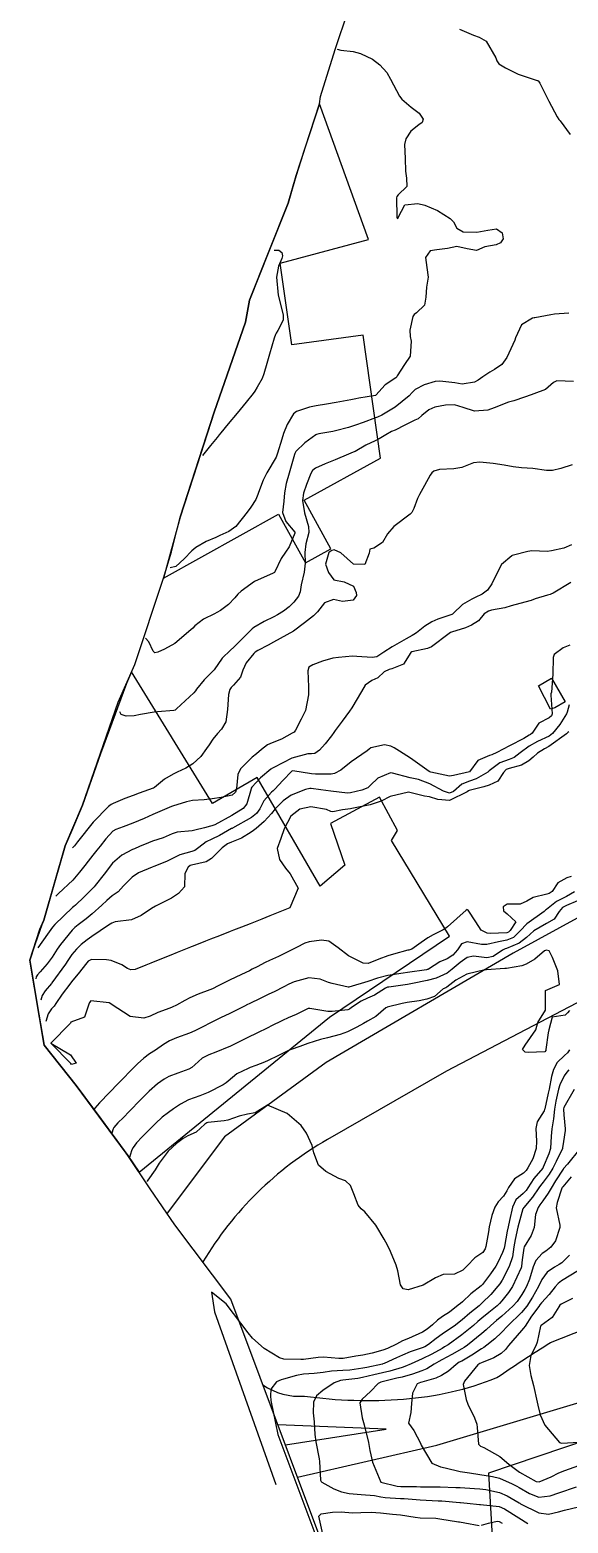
# Model space of a CAD drawing. Header units: metres. Extents: x 318500 to 325275, y 7408834 to 7428799.
# Drawn here: x 321263.7 to 321318.2, y 7423814.1 to 7423965.2 of the extents above; entities that cross this region are included whole.
import ezdxf

# ---------------------------------------------------------------- set-up
doc = ezdxf.new("R2010")
doc.units = ezdxf.units.M
doc.header["$MEASUREMENT"] = 0
for name, color, linetype in [('Area', 45, 'Continuous'), ('Curvas de Nivel 1m', 11, 'Continuous'), ('Curvas de Nivel 5m', 15, 'Continuous'), ('Edificações', 30, 'Continuous'), ('Vias Primárias', 230, 'Continuous')]:
    doc.layers.add(name, color=color, linetype=linetype)

msp = doc.modelspace()

# ---------------------------------------------------------------- linework, layer by layer
at = {"layer": 'Area'}
msp.add_lwpolyline([(321296.05, 7423804.77), (321284.09, 7423836.74), (321278.42, 7423844.28), (321275.92, 7423847.92), (321273.67, 7423851.29), (321273.48, 7423851.53), (321268.43, 7423858.38), (321265.17, 7423862.47), (321263.74, 7423871.06), (321264.73, 7423874.19), (321265.14, 7423875.11), (321267.3, 7423882.63), (321269.08, 7423886.75), (321272.68, 7423897.16), (321274.37, 7423901), (321277.25, 7423909.72), (321278.09, 7423912.39), (321278.96, 7423915.9), (321282.39, 7423926.52), (321285.56, 7423935.64), (321285.98, 7423937.86), (321289.88, 7423947.7), (321290.69, 7423950.48), (321293.05, 7423957.75), (321293.15, 7423958.47), (321294.63, 7423963.25), (321295.95, 7423967.16)], dxfattribs=at)
at = {"layer": 'Curvas de Nivel 1m', "flags": 128}
for points, elevation in [([(321307.24, 7423965.3), (321308.65, 7423964.7), (321309.23, 7423964.48), (321309.93, 7423964.1), (321310.9, 7423962.4), (321311.01, 7423962.09), (321311.2, 7423961.78), (321311.87, 7423961.4), (321313.18, 7423960.75), (321315.09, 7423960.12), (321315.17, 7423960.09), (321315.24, 7423960.03), (321315.37, 7423959.82), (321316.28, 7423958.02), (321317.12, 7423956.42), (321317.28, 7423956.17), (321317.41, 7423956.01), (321318.44, 7423954.65)], 798), ([(321294.86, 7423963.28), (321295.2, 7423963.19), (321296.45, 7423963.03), (321297.2, 7423962.85), (321298.43, 7423962.26), (321299.18, 7423961.7), (321299.86, 7423960.92), (321300.25, 7423960.23), (321301.14, 7423958.52), (321301.39, 7423958.22), (321302.35, 7423957.42), (321303.13, 7423956.79), (321303.56, 7423956.19), (321303.45, 7423955.85), (321303.11, 7423955.6), (321302.31, 7423954.99), (321301.78, 7423954.21), (321301.67, 7423953.62), (321301.72, 7423952.21), (321301.76, 7423950.92), (321301.85, 7423950.21), (321301.88, 7423949.36), (321301.01, 7423948.54), (321300.87, 7423948.36), (321300.84, 7423948.22), (321300.9, 7423946.3), (321300.9, 7423946.22), (321300.92, 7423946.16), (321300.98, 7423946.14), (321301.03, 7423946.22), (321301.69, 7423947.52), (321303, 7423947.67), (321303.71, 7423947.48), (321304.99, 7423946.94), (321306.29, 7423946.15), (321306.62, 7423945.79), (321306.97, 7423945.15), (321307.6, 7423944.77), (321308.97, 7423944.76), (321310.1, 7423944.97), (321310.97, 7423945.09), (321311.56, 7423944.67), (321311.66, 7423944.08), (321311.38, 7423943.66), (321310.95, 7423943.46), (321309.8, 7423943.25), (321308.94, 7423942.91), (321308.01, 7423943.06), (321306.95, 7423943.31), (321306.01, 7423943.09), (321304.94, 7423942.95), (321304.25, 7423942.86), (321303.78, 7423942.18), (321303.91, 7423941.18), (321304.06, 7423940.18), (321303.89, 7423939.18), (321303.81, 7423938.18), (321303.7, 7423937.35), (321302.86, 7423936.58), (321302.63, 7423936.42), (321302.5, 7423936.2), (321302.21, 7423934.82), (321302.23, 7423934.2), (321302.35, 7423933.73), (321302.24, 7423932.2), (321301.66, 7423931.34), (321300.93, 7423930.22), (321300.87, 7423930.12), (321300.77, 7423930.02), (321299.7, 7423929.29), (321298.77, 7423928.25), (321298.74, 7423928.23), (321297.05, 7423927.96), (321296.74, 7423927.89), (321296.24, 7423927.78), (321294.73, 7423927.52), (321293.76, 7423927.35), (321292.73, 7423927.16), (321292.04, 7423927.02), (321290.72, 7423926.59), (321290.43, 7423926.35), (321289.77, 7423925.29), (321289.42, 7423924.37), (321289.24, 7423923.81), (321288.8, 7423922.38), (321288.66, 7423921.99), (321287.74, 7423920.39), (321287.36, 7423919.66), (321286.88, 7423918.4), (321286.81, 7423918.19), (321286.6, 7423917.68), (321286.09, 7423916.9), (321285.72, 7423916.41), (321284.57, 7423914.97), (321283.88, 7423914.44), (321282.98, 7423914.03), (321282.55, 7423913.86), (321281.57, 7423913.44), (321280.54, 7423912.82), (321280.13, 7423912.49), (321279.34, 7423911.68), (321278.51, 7423910.9), (321277.93, 7423910.78)], 799), ([(321318.31, 7423936.54), (321316.86, 7423936.45), (321316.47, 7423936.4), (321314.85, 7423936.09), (321314.8, 7423936.08), (321314.62, 7423936.03), (321313.52, 7423935.37), (321312.91, 7423934.06), (321312.82, 7423933.81), (321312.01, 7423932.07), (321311.51, 7423931.36), (321310.78, 7423930.84), (321310.29, 7423930.58), (321309.6, 7423930.1), (321309.11, 7423929.76), (321308.76, 7423929.56), (321307.51, 7423929.37), (321306.76, 7423929.49), (321305.25, 7423929.68), (321304.76, 7423929.63), (321303.65, 7423929.29), (321302.75, 7423928.82), (321302.42, 7423928.52), (321302.12, 7423928.2), (321300.73, 7423927.04), (321299.36, 7423926.24), (321298.92, 7423926.04), (321298.72, 7423925.95), (321297.48, 7423925.49), (321296.7, 7423925.2), (321296, 7423924.98), (321294.69, 7423924.63), (321294.42, 7423924.57), (321293, 7423924.33), (321292.74, 7423924.28), (321292.69, 7423924.25), (321291.58, 7423923.44), (321290.66, 7423922.54), (321290.59, 7423922.42), (321290.57, 7423922.35), (321290.54, 7423922.23), (321289.99, 7423920.36), (321289.69, 7423919.3), (321289.52, 7423918.37), (321289.43, 7423917.53), (321289.31, 7423916.37), (321289.65, 7423915.45), (321290.56, 7423914.38), (321290.57, 7423914.35), (321290.56, 7423914.27), (321289.99, 7423912.9), (321289.61, 7423912.36), (321289.16, 7423911.73), (321288.54, 7423910.38), (321288.5, 7423910.31), (321288.35, 7423910.23), (321286.49, 7423909.38), (321285.12, 7423908.42), (321284.78, 7423908.12), (321284.47, 7423907.75), (321283.85, 7423907.05), (321283.03, 7423906.45), (321282.67, 7423906.24), (321282.44, 7423906.12), (321281.32, 7423905.59), (321280.43, 7423904.89), (321280.22, 7423904.68), (321280.02, 7423904.49), (321278.41, 7423903.12), (321277.38, 7423902.53), (321276.7, 7423902.23), (321276.39, 7423902.17), (321276.21, 7423902.35), (321275.77, 7423903.27), (321275.44, 7423903.64)], 798), ([(321318.76, 7423929.64), (321317.08, 7423929.69), (321316.76, 7423929.53), (321315.95, 7423928.82), (321314.75, 7423928.39), (321314.48, 7423928.3), (321313.81, 7423928.04), (321312.74, 7423927.69), (321312.2, 7423927.53), (321310.73, 7423926.98), (321310.08, 7423926.74), (321308.73, 7423926.62), (321307.6, 7423926.99), (321306.73, 7423927.26), (321305.82, 7423927.24), (321304.73, 7423927.03), (321304.14, 7423926.76), (321303.43, 7423926.18), (321303.03, 7423925.87), (321302.71, 7423925.72), (321301.68, 7423925.23), (321300.7, 7423924.72), (321300.36, 7423924.56), (321299.77, 7423924.23), (321299.09, 7423923.84), (321298.68, 7423923.64), (321297.76, 7423923.18), (321296.66, 7423922.56), (321296.47, 7423922.47), (321295.99, 7423922.28), (321294.65, 7423921.7), (321293.63, 7423921.29), (321292.65, 7423920.87), (321292.35, 7423920.63), (321292.18, 7423920.33), (321291.75, 7423919.22), (321291.44, 7423918.34), (321291.34, 7423917.6), (321291.53, 7423916.34), (321291.95, 7423914.95), (321291.99, 7423914.34), (321291.68, 7423913.19), (321291.57, 7423912.33), (321291.6, 7423911.25), (321291.49, 7423910.34), (321291.21, 7423909.06), (321291.09, 7423908.34), (321290.92, 7423907.9), (321290.46, 7423907.29), (321289.99, 7423906.82), (321289.4, 7423906.37), (321288.82, 7423906), (321288.44, 7423905.81), (321287.47, 7423905.35), (321286.42, 7423904.72), (321286.24, 7423904.59), (321286.04, 7423904.41), (321284.4, 7423902.73), (321284.05, 7423902.44), (321283.21, 7423901.63), (321282.4, 7423900.46), (321282.39, 7423900.44), (321282.37, 7423900.42), (321281.38, 7423899.44), (321280.61, 7423898.48), (321280.5, 7423898.32), (321280.34, 7423898.13), (321278.58, 7423896.51), (321278.44, 7423896.38), (321278.32, 7423896.32), (321276.64, 7423896.21), (321276.31, 7423896.17), (321274.95, 7423895.91), (321274.31, 7423895.8), (321273.49, 7423895.75), (321272.98, 7423895.93), (321272.85, 7423896.2)], 797), ([(321318.65, 7423921.19), (321317.48, 7423920.83), (321316.65, 7423920.62), (321316.03, 7423920.63), (321314.65, 7423920.82), (321313.51, 7423920.91), (321312.65, 7423921.01), (321311.75, 7423921.18), (321310.65, 7423921.34), (321309.28, 7423921.48), (321308.65, 7423921.39), (321307.46, 7423920.94), (321306.65, 7423920.81), (321305.21, 7423920.73), (321304.64, 7423920.55), (321304.42, 7423920.4), (321304.25, 7423920.17), (321303.69, 7423919.11), (321303.17, 7423918.18), (321302.99, 7423917.8), (321302.59, 7423916.79), (321302.41, 7423916.37), (321302.24, 7423916.2), (321300.57, 7423914.96), (321299.94, 7423914.23), (321299.44, 7423913.35), (321298.54, 7423912.76), (321298.14, 7423912.65), (321298.1, 7423912.25), (321297.66, 7423911.11), (321296.51, 7423911.15), (321295.2, 7423912.29), (321294.53, 7423912.61), (321294.31, 7423912.53), (321294.01, 7423912.31), (321293.68, 7423911.14), (321293.97, 7423910.31), (321294.49, 7423909.56), (321295.56, 7423909.36), (321296.49, 7423908.91), (321296.77, 7423908.27), (321296.79, 7423907.96), (321296.47, 7423907.5), (321295.37, 7423907.38), (321294.47, 7423907.57), (321293.55, 7423907.22), (321292.86, 7423906.32), (321292.66, 7423906.1), (321292.44, 7423905.93), (321291.55, 7423905.21), (321290.42, 7423904.35), (321288.41, 7423903.24), (321287.85, 7423902.94), (321286.83, 7423902.4), (321286.56, 7423902.24), (321286.4, 7423902.1), (321285.64, 7423901.15), (321285.31, 7423900.42), (321285.06, 7423899.72), (321284.35, 7423898.89), (321284.11, 7423898.66), (321283.98, 7423898.44), (321283.84, 7423897.94), (321283.74, 7423896.44), (321283.57, 7423895.17), (321283.14, 7423894.45), (321282.72, 7423894.01), (321282.27, 7423893.44), (321281.88, 7423892.85), (321281.63, 7423892.47), (321281.05, 7423891.67), (321280.24, 7423890.92), (321279.52, 7423890.49), (321278.64, 7423890.09), (321278.23, 7423889.9), (321277.37, 7423889.37), (321276.35, 7423888.54), (321276.26, 7423888.48), (321276.21, 7423888.46), (321274.8, 7423887.95), (321274.2, 7423887.73), (321273.36, 7423887.41), (321272.18, 7423886.92), (321271.97, 7423886.81), (321271.7, 7423886.6), (321270.16, 7423885.04), (321268.55, 7423883.05), (321268.24, 7423882.64), (321268.19, 7423882.58), (321268.13, 7423882.51), (321268.06, 7423882.44)], 796), ([(321318.49, 7423909.3), (321316.7, 7423908.22), (321316.48, 7423908.12), (321316.4, 7423908.09), (321316.13, 7423908.01), (321314.88, 7423907.62), (321314.47, 7423907.48), (321313.35, 7423907.16), (321312.46, 7423906.92), (321311.82, 7423906.71), (321310.46, 7423906.49), (321310.15, 7423906.4), (321309.74, 7423906.1), (321309.15, 7423905.4), (321308.43, 7423904.96), (321307.84, 7423904.7), (321306.42, 7423904.26), (321306.33, 7423904.23), (321306.19, 7423904.14), (321304.41, 7423902.79), (321303.98, 7423902.6), (321302.4, 7423902.26), (321302.29, 7423902.19), (321301.57, 7423901.01), (321300.37, 7423900.54), (321300.12, 7423900.48), (321299.59, 7423900.23), (321298.97, 7423899.63), (321298.36, 7423899.37), (321297.69, 7423898.91), (321297.31, 7423898.26), (321296.32, 7423896.61), (321296.08, 7423896.27), (321295.34, 7423895.25), (321294.65, 7423894.29), (321294.5, 7423894.09), (321294.28, 7423893.78), (321293.64, 7423892.94), (321293.05, 7423892.31), (321292.58, 7423891.99), (321292.26, 7423891.95), (321291.87, 7423891.94), (321290.25, 7423891.52), (321288.43, 7423890.56), (321288.24, 7423890.45), (321288.19, 7423890.43), (321288.13, 7423890.38), (321287.09, 7423889.53), (321286.21, 7423888.57), (321286.15, 7423888.46), (321286.13, 7423888.4), (321285.71, 7423886.89), (321285.32, 7423886.41), (321284.17, 7423885.7), (321282.47, 7423884.76), (321282.16, 7423884.64), (321282.01, 7423884.61), (321281.42, 7423884.47), (321280.42, 7423884.22), (321280.16, 7423884.16), (321278.65, 7423884), (321278.15, 7423883.86), (321277.22, 7423883.44), (321276.14, 7423883.09), (321275.73, 7423882.95), (321274.83, 7423882.55), (321274.34, 7423882.34), (321274.13, 7423882.26), (321273.03, 7423881.67), (321272.1, 7423880.86), (321271.98, 7423880.71), (321271.89, 7423880.59), (321271.25, 7423879.76), (321270.35, 7423878.62), (321270.23, 7423878.47), (321270.08, 7423878.31), (321269.23, 7423877.46), (321268.35, 7423876.64), (321268.18, 7423876.5), (321268.05, 7423876.38), (321266.26, 7423874.67), (321266.02, 7423874.39), (321265.52, 7423873.7), (321264.53, 7423872.3)], 794), ([(321318.41, 7423902.96), (321317.72, 7423902.68), (321316.81, 7423902), (321316.71, 7423901.69), (321316.68, 7423900.01), (321316.53, 7423898.18), (321316.48, 7423898.01), (321316.47, 7423897.88), (321316.61, 7423896.01), (321316.54, 7423895.79), (321316.31, 7423895.59), (321315.27, 7423895.05), (321314.57, 7423894.03), (321314.41, 7423893.91), (321314.29, 7423893.84), (321313.74, 7423893.49), (321312.28, 7423892.77), (321311, 7423892.08), (321310.5, 7423891.85), (321310.27, 7423891.78), (321309.08, 7423891.28), (321308.24, 7423890.11), (321306.62, 7423889.75), (321306.23, 7423889.68), (321304.31, 7423890.09), (321304.24, 7423890.12), (321304.16, 7423890.16), (321302.26, 7423891.51), (321301.17, 7423892.21), (321300.62, 7423892.56), (321300.28, 7423892.73), (321299.63, 7423892.87), (321298.26, 7423892.55), (321298.09, 7423892.41), (321297.89, 7423892.25), (321296.25, 7423891.13), (321295.2, 7423890.29), (321294.59, 7423889.94), (321294.23, 7423889.89), (321292.66, 7423889.89), (321292.23, 7423889.93), (321290.35, 7423890.23), (321290.24, 7423890.2), (321289.34, 7423889.25), (321288.55, 7423888.37), (321288.38, 7423888.2), (321288.21, 7423888.05), (321287.41, 7423887.17), (321287.02, 7423886.39), (321286.68, 7423885.89), (321286.17, 7423885.51), (321284.26, 7423884.43), (321284.2, 7423884.39), (321284.16, 7423884.37), (321282.92, 7423883.67), (321282.14, 7423883.3), (321281.57, 7423883.04), (321280.83, 7423882.47), (321280.44, 7423882.17), (321280.12, 7423882.06), (321278.91, 7423881.71), (321278.11, 7423881.31), (321277.56, 7423881.06), (321276.27, 7423880.54), (321276.1, 7423880.47), (321274.74, 7423879.91), (321274.09, 7423879.47), (321273.23, 7423878.57), (321272.66, 7423877.99), (321272.06, 7423877.56), (321271.54, 7423877.11), (321271.03, 7423876.61), (321270.04, 7423875.74), (321269.42, 7423875.24), (321268.62, 7423874.63), (321268.28, 7423874.37), (321268.01, 7423874.11), (321266.84, 7423872.66), (321266.5, 7423872.16), (321265.98, 7423871.35), (321265.48, 7423870.68), (321264.77, 7423869.88), (321264.51, 7423869.58), (321264.39, 7423869.38), (321264.33, 7423869.18)], 793), ([(321318.33, 7423896.9), (321318.13, 7423896.17), (321318.05, 7423895.98), (321317.37, 7423894.93), (321316.64, 7423894), (321316.29, 7423893.73), (321315.13, 7423893.18), (321314.28, 7423892.73), (321313.37, 7423892.04), (321312.76, 7423891.56), (321312.26, 7423891.38), (321311.3, 7423891.03), (321310.24, 7423890.22), (321310.17, 7423890.16), (321310.09, 7423890.09), (321308.93, 7423889.4), (321308.23, 7423889.18), (321307.45, 7423888.89), (321306.61, 7423888.13), (321306.21, 7423887.95), (321305.6, 7423888.15), (321304.22, 7423888.92), (321303.08, 7423889.33), (321302.23, 7423889.53), (321300.46, 7423889.99), (321300.24, 7423890.01), (321298.97, 7423889.49), (321298.22, 7423888.77), (321297.95, 7423888.5), (321297.35, 7423888.25), (321296.21, 7423887.98), (321295.89, 7423887.95), (321294.21, 7423888.17), (321293.2, 7423888.31), (321292.21, 7423888.44), (321292.09, 7423888.44), (321291.64, 7423888.33), (321290.2, 7423887.77), (321289.37, 7423887.18), (321288.57, 7423886.37), (321288.18, 7423885.89), (321287.46, 7423885.09), (321286.65, 7423884.4), (321286.38, 7423884.17), (321286.15, 7423884), (321285.15, 7423883.41), (321284.14, 7423882.99), (321283.75, 7423882.82), (321283.21, 7423882.44), (321282.12, 7423881.36), (321281.58, 7423881.01), (321280.1, 7423880.68), (321279.95, 7423880.64), (321279.77, 7423880.48), (321279.42, 7423879.82), (321279.38, 7423878.49), (321278.78, 7423877.79), (321278.06, 7423877.35), (321277.52, 7423877.06), (321276.45, 7423876.53), (321276.05, 7423876.3), (321275.01, 7423875.58), (321274.04, 7423875.15), (321272.38, 7423874.94), (321272.02, 7423874.8), (321271.68, 7423874.6), (321270.01, 7423873.45), (321269.53, 7423873.1), (321268.94, 7423872.63), (321268.44, 7423872.18), (321267.98, 7423871.63), (321267.59, 7423871.03), (321267.34, 7423870.65), (321265.95, 7423868.75), (321265.92, 7423868.7), (321265.29, 7423867.97), (321264.99, 7423867.49), (321264.84, 7423867.01)], 792), ([(321318.29, 7423894.18), (321318.18, 7423894.1), (321318.06, 7423893.98), (321316.28, 7423892.69), (321315.84, 7423892.45), (321315.13, 7423892.02), (321314.69, 7423891.6), (321314.26, 7423891.24), (321313.5, 7423890.79), (321312.25, 7423890.47), (321311.94, 7423890.37), (321311.68, 7423890.07), (321311.12, 7423889.18), (321310.22, 7423888.76), (321309.7, 7423888.61), (321308.21, 7423888.23), (321308.13, 7423888.19), (321308.02, 7423888.11), (321306.2, 7423887.22), (321305.02, 7423887.33), (321304.2, 7423887.59), (321303.7, 7423887.67), (321302.21, 7423888.02), (321302.06, 7423888.05), (321300.2, 7423887.64), (321299.29, 7423887.14), (321298.2, 7423886.77), (321296.32, 7423886.4), (321296.19, 7423886.37), (321295.37, 7423886.28), (321294.39, 7423886.09), (321294.19, 7423886.12), (321293.76, 7423886.3), (321292.19, 7423886.59), (321291.07, 7423886.34), (321290.17, 7423885.62), (321289.47, 7423884.36), (321289.15, 7423883.36), (321288.78, 7423882.37), (321289.01, 7423881.26), (321289.61, 7423880.36), (321290.1, 7423879.81), (321290.89, 7423878.34), (321290.05, 7423876.35), (321288.04, 7423875.55), (321287.21, 7423875.21), (321286.03, 7423874.74), (321285.17, 7423874.41), (321284.35, 7423874.1), (321284.02, 7423873.97), (321282.93, 7423873.53), (321282.01, 7423873.18), (321281.5, 7423872.97), (321280.27, 7423872.48), (321280.08, 7423872.4), (321280, 7423872.37), (321278.66, 7423871.83), (321277.99, 7423871.56), (321277.24, 7423871.27), (321275.97, 7423870.75), (321275.82, 7423870.69), (321275.49, 7423870.54), (321274.41, 7423870.11), (321273.97, 7423870.07), (321273.61, 7423870.21), (321273.05, 7423870.57), (321271.98, 7423871.04), (321271.48, 7423871.09), (321269.98, 7423871.11), (321269.65, 7423870.95), (321269.37, 7423870.63), (321268.76, 7423869.83), (321267.95, 7423868.86), (321267.78, 7423868.64), (321266.99, 7423867.6), (321266.35, 7423866.66), (321266.18, 7423866.41), (321265.91, 7423866.13), (321265.59, 7423865.62), (321265.36, 7423864.84)], 791), ([(321318.88, 7423877.97), (321318.07, 7423877.51), (321317.06, 7423877), (321316.05, 7423876.2), (321315.94, 7423876.11), (321315.79, 7423876), (321314.04, 7423874.75), (321313.37, 7423874.04), (321312.71, 7423873.36), (321312.02, 7423873.08), (321311.16, 7423872.92), (321310.01, 7423872.64), (321309.44, 7423872.65), (321308.01, 7423872.92), (321307.42, 7423872.71), (321307.03, 7423872.12), (321306.57, 7423871.56), (321305.99, 7423871.19), (321305.24, 7423870.89), (321304.09, 7423870.16), (321304.01, 7423870.12), (321303.97, 7423870.1), (321303.9, 7423870.09), (321301.97, 7423869.81), (321301.51, 7423869.74), (321299.96, 7423869.51), (321298.94, 7423869.25), (321297.96, 7423868.91), (321296.01, 7423868.33), (321295.95, 7423868.32), (321294.35, 7423868.69), (321293.96, 7423868.81), (321293.14, 7423869.12), (321291.96, 7423869.28), (321290.49, 7423868.88), (321289.95, 7423868.62), (321289.43, 7423868.36), (321288.45, 7423867.86), (321287.94, 7423867.61), (321287.11, 7423867.21), (321285.92, 7423866.63), (321285.77, 7423866.56), (321285.47, 7423866.41), (321284.44, 7423865.89), (321283.91, 7423865.63), (321283.1, 7423865.24), (321281.89, 7423864.66), (321281.76, 7423864.59), (321281.51, 7423864.46), (321280.44, 7423863.92), (321279.88, 7423863.68), (321278.57, 7423863.19), (321277.87, 7423862.89), (321277.25, 7423862.52), (321276.44, 7423861.95), (321275.86, 7423861.56), (321275.27, 7423861.13), (321274.64, 7423860.55), (321274.23, 7423860.16), (321273.83, 7423859.75), (321273.24, 7423859.15), (321272.68, 7423858.58), (321271.8, 7423857.67), (321270.77, 7423856.61), (321270.31, 7423856.09), (321270.25, 7423855.98)], 789), ([(321319.17, 7423877.07), (321318.06, 7423876.59), (321317.67, 7423876.38), (321317.33, 7423875.99), (321316.81, 7423875.22), (321316.04, 7423874.78), (321314.75, 7423874.02), (321314.37, 7423873.68), (321314.02, 7423873.36), (321313.27, 7423872.79), (321312, 7423872.25), (321311.86, 7423872.21), (321311.59, 7423872.06), (321310.65, 7423871.42), (321309.99, 7423871.31), (321308.64, 7423871.45), (321307.99, 7423871.33), (321307.28, 7423870.82), (321306.49, 7423870.13), (321305.97, 7423869.75), (321304.88, 7423869.23), (321303.96, 7423868.99), (321302.47, 7423868.7), (321301.95, 7423868.61), (321300.07, 7423868.34), (321299.95, 7423868.31), (321299.88, 7423868.3), (321299.74, 7423868.22), (321298.64, 7423867.53), (321297.93, 7423867.21), (321297.26, 7423866.92), (321296.29, 7423866.26), (321296.08, 7423866.1), (321295.92, 7423866.04), (321294.34, 7423865.86), (321293.91, 7423865.86), (321292.08, 7423866.16), (321291.92, 7423866.15), (321290.68, 7423865.56), (321289.9, 7423865.23), (321289.3, 7423864.96), (321288.14, 7423864.38), (321287.89, 7423864.25), (321286.64, 7423863.64), (321285.88, 7423863.27), (321284.19, 7423862.43), (321283.97, 7423862.33), (321283.87, 7423862.28), (321282.55, 7423861.76), (321281.86, 7423861.48), (321281.19, 7423861.13), (321280.42, 7423860.47), (321280.12, 7423860.2), (321279.83, 7423860.03), (321278.72, 7423859.61), (321277.82, 7423859.27), (321277.32, 7423859.01), (321276.66, 7423858.53), (321275.8, 7423857.79), (321275.17, 7423857.17), (321274.56, 7423856.55), (321274.18, 7423856.16), (321273.78, 7423855.74), (321273.2, 7423855.14), (321272.64, 7423854.58), (321272.23, 7423854.11), (321272.16, 7423853.98), (321272.04, 7423853.53)], 788), ([(321318.35, 7423865.97), (321318.17, 7423865.72), (321317.91, 7423865.48), (321316.61, 7423865.29), (321316.26, 7423864), (321316.2, 7423863.69), (321315.98, 7423862), (321315.96, 7423861.91), (321315.87, 7423861.78), (321314.17, 7423861.72), (321313.87, 7423861.74), (321313.6, 7423862.03), (321313.87, 7423862.46), (321314.95, 7423864.01), (321315.15, 7423864.76), (321315.92, 7423866), (321315.95, 7423868), (321317.34, 7423868.6), (321317.17, 7423869.99), (321316.64, 7423871.34), (321316.3, 7423872), (321316, 7423872.07), (321315.95, 7423872.05), (321315.84, 7423872), (321314.85, 7423871.16), (321313.98, 7423870.64), (321313.55, 7423870.47), (321311.97, 7423870.23), (321311.82, 7423870.22), (321309.97, 7423870.09), (321309.8, 7423870.08), (321307.97, 7423869.64), (321306.86, 7423869.03), (321305.95, 7423868.31), (321305.84, 7423868.25), (321305.56, 7423868.14), (321304.7, 7423867.39), (321303.93, 7423867.11), (321303.16, 7423866.94), (321301.93, 7423866.76), (321301.44, 7423866.68), (321299.92, 7423866.31), (321299.86, 7423866.28), (321299.76, 7423866.22), (321298.77, 7423865.37), (321297.9, 7423864.87), (321297.5, 7423864.64), (321296.83, 7423864.26), (321295.89, 7423863.81), (321295.14, 7423863.53), (321293.88, 7423863.21), (321293.15, 7423863.04), (321291.87, 7423862.62), (321291.08, 7423862.33), (321290.2, 7423862.01), (321289.86, 7423861.87), (321288.83, 7423861.39), (321287.85, 7423860.91), (321287.49, 7423860.74), (321286.62, 7423860.39), (321286.05, 7423860.18), (321285.84, 7423860.1), (321284.68, 7423859.56), (321283.82, 7423858.82), (321283.62, 7423858.63), (321283.32, 7423858.44), (321281.8, 7423857.66), (321280.94, 7423857.32), (321279.79, 7423856.92), (321278.98, 7423856.49), (321278.28, 7423856), (321277.78, 7423855.65), (321277.13, 7423855.16), (321276.45, 7423854.53), (321276.11, 7423854.18), (321275.75, 7423853.82), (321275.12, 7423853.17), (321274.54, 7423852.55), (321274.18, 7423852.1), (321274.07, 7423851.87), (321273.89, 7423851.31), (321273.82, 7423851.09)], 787), ([(321318.35, 7423861.97), (321318.15, 7423861.69), (321317.86, 7423861.41), (321317.13, 7423860.7), (321316.76, 7423859.99), (321316.54, 7423859.28), (321316.29, 7423858), (321316.21, 7423857.59), (321315.85, 7423856), (321315.84, 7423855.94), (321315.79, 7423855.8), (321315.1, 7423854.68), (321314.96, 7423854.01), (321315.02, 7423852.73), (321314.98, 7423852.01), (321314.64, 7423850.94), (321314.14, 7423850.02), (321313.97, 7423849.76), (321313.7, 7423849.49), (321312.81, 7423848.93), (321312.2, 7423848.05), (321312.01, 7423847.72), (321311.67, 7423847.18), (321311.14, 7423846.58), (321310.82, 7423846.07), (321310.51, 7423845.2), (321310.24, 7423844.07), (321310.15, 7423843.55), (321309.9, 7423842.08), (321309.83, 7423841.84), (321309.59, 7423841.46), (321308.77, 7423840.91), (321308.02, 7423840.1), (321307.57, 7423839.68), (321306.72, 7423839.28), (321305.56, 7423839.24), (321304.81, 7423838.89), (321303.55, 7423838.16), (321302.04, 7423837.69), (321301.54, 7423837.79), (321301.25, 7423838.19), (321300.99, 7423839.62), (321300.82, 7423840.2), (321300.23, 7423841.57), (321299.94, 7423842.21), (321299.61, 7423842.82), (321298.75, 7423844.23), (321297.64, 7423845.57), (321297.29, 7423845.89), (321296.98, 7423846.25), (321296.54, 7423847.39), (321296.2, 7423848.26), (321295.69, 7423848.71), (321295.02, 7423848.95), (321293.7, 7423849.65), (321292.97, 7423850.31), (321292.47, 7423851.56), (321292.3, 7423852.31), (321291.75, 7423853.55), (321291.19, 7423854.33), (321289.78, 7423855.55), (321287.79, 7423856.38), (321286.56, 7423855.61), (321285.78, 7423855.47), (321284.93, 7423855.25), (321283.77, 7423854.86), (321283.41, 7423854.79), (321281.76, 7423854.62), (321281.64, 7423854.59), (321281.46, 7423854.46), (321280.57, 7423853.65), (321279.74, 7423853.26), (321279.24, 7423852.99), (321278.59, 7423852.5), (321277.72, 7423851.71), (321276.81, 7423850.52), (321276.41, 7423849.82), (321275.68, 7423848.78), (321275.62, 7423848.67), (321275.61, 7423848.65), (321275.61, 7423848.64)], 786), ([(321318.84, 7423857.96), (321317.79, 7423856.14), (321317.75, 7423856.02), (321317.75, 7423855.98), (321317.78, 7423855.41), (321317.92, 7423853.98), (321317.91, 7423853.83), (321317.74, 7423852.7), (321317.66, 7423852.05), (321317.64, 7423851.98), (321317.02, 7423850.68), (321316.68, 7423849.99), (321316.32, 7423849.38), (321315.69, 7423848.59), (321315.42, 7423848.26), (321315.25, 7423848.01), (321314.62, 7423847.06), (321313.73, 7423846.03), (321313.65, 7423845.9), (321313.15, 7423844.04), (321312.86, 7423842.79), (321312.74, 7423842.04), (321312.59, 7423841.04), (321312.27, 7423840.05), (321311.56, 7423838.67), (321311.31, 7423838.3), (321311.12, 7423838.06), (321310.39, 7423837.22), (321309.52, 7423836.36), (321309.38, 7423836.22), (321309.21, 7423836.08), (321308.28, 7423835.33), (321307.5, 7423834.66), (321307.2, 7423834.41), (321306.81, 7423834.12), (321305.48, 7423833.19), (321304.87, 7423832.75), (321304.08, 7423832.15), (321303.71, 7423831.92), (321303.46, 7423831.81), (321302.23, 7423831.41), (321301.45, 7423831.08), (321300.86, 7423830.79), (321299.59, 7423830.22), (321299.48, 7423830.18), (321299.44, 7423830.17), (321297.84, 7423829.83), (321297.43, 7423829.75), (321296.13, 7423829.56), (321295.43, 7423829.51), (321294.27, 7423829.44), (321293.43, 7423829.33), (321292.52, 7423829.21), (321291.42, 7423829.14), (321290.72, 7423829.03), (321289.41, 7423828.65), (321289.19, 7423828.58), (321288.69, 7423828.36), (321288.13, 7423827.64), (321288.11, 7423826.94), (321288.13, 7423826.5), (321288.85, 7423823.04), (321293.4, 7423810.89)], 784), ([(321319.42, 7423851.95), (321318.15, 7423850.41), (321317.77, 7423849.98), (321317.74, 7423849.95), (321317.71, 7423849.9), (321316.95, 7423848.72), (321316.5, 7423847.99), (321316.2, 7423847.47), (321315.66, 7423846.69), (321315.36, 7423846.3), (321315.18, 7423846.01), (321314.93, 7423845.3), (321314.79, 7423844.01), (321314.47, 7423843.17), (321313.77, 7423842.03), (321313.73, 7423841.9), (321313.58, 7423840.73), (321313.52, 7423840.08), (321313.51, 7423840.03), (321313.46, 7423839.92), (321312.59, 7423838.04), (321312.19, 7423837.4), (321311.53, 7423836.58), (321311.29, 7423836.3), (321311.03, 7423836.06), (321310.2, 7423835.38), (321309.5, 7423834.83), (321309.09, 7423834.49), (321308.63, 7423834.09), (321307.48, 7423833.14), (321306.09, 7423832.13), (321305.71, 7423831.9), (321305.46, 7423831.76), (321304.42, 7423831.18), (321303.45, 7423830.7), (321303.08, 7423830.53), (321302.32, 7423830.18), (321301.71, 7423829.91), (321301.43, 7423829.82), (321300.17, 7423829.46), (321299.43, 7423829.28), (321298.57, 7423829.08), (321297.42, 7423828.81), (321296.94, 7423828.72), (321295.41, 7423828.55), (321295.17, 7423828.51), (321294.54, 7423828.28), (321293.4, 7423827.49), (321292.74, 7423826.96), (321292.44, 7423826.31), (321292.43, 7423825.25), (321292.51, 7423824.31), (321292.6, 7423823.05), (321292.68, 7423822.31), (321293.03, 7423820.59), (321293.07, 7423820.3), (321293.17, 7423818.41), (321293.21, 7423818.3), (321293.28, 7423818.22), (321294.52, 7423817.53), (321295.27, 7423817.25), (321296.07, 7423817.06), (321297.27, 7423816.96), (321298.64, 7423816.86), (321299.27, 7423816.73), (321299.72, 7423816.66), (321301.26, 7423816.58), (321301.64, 7423816.56), (321303.26, 7423816.44), (321305.07, 7423816.33), (321305.26, 7423816.32), (321305.44, 7423816.32), (321307.26, 7423816.17), (321307.32, 7423816.17), (321308.02, 7423816.1), (321309.26, 7423815.97), (321309.37, 7423815.97), (321311.26, 7423815.74), (321311.79, 7423815.51), (321313.24, 7423814.59), (321314.13, 7423814.02)], 783), ([(321318.52, 7423849.14), (321317.68, 7423848.11), (321317.63, 7423848.03), (321317.6, 7423847.98), (321317.11, 7423846.53), (321317, 7423845.99), (321317.37, 7423844.24), (321317.39, 7423843.98), (321316.95, 7423842.65), (321316.48, 7423841.99), (321315.98, 7423841.61), (321315.59, 7423841.35), (321314.95, 7423840.64), (321314.7, 7423840.01), (321314.32, 7423838.78), (321314.01, 7423838.02), (321313.85, 7423837.72), (321313.54, 7423837.21), (321313.05, 7423836.52), (321312.63, 7423836.04), (321311.5, 7423835.02), (321310.98, 7423834.59), (321310.39, 7423834.07), (321309.92, 7423833.64), (321309.48, 7423833.27), (321308.04, 7423832.1), (321307.71, 7423831.86), (321307.46, 7423831.71), (321306.45, 7423831.13), (321305.45, 7423830.59), (321305.15, 7423830.43), (321304.68, 7423830.15), (321303.91, 7423829.68), (321303.43, 7423829.47), (321302.46, 7423829.14), (321301.42, 7423828.86), (321300.88, 7423828.74), (321299.41, 7423828.38), (321299.28, 7423828.35), (321298.99, 7423828.22), (321298.23, 7423827.41), (321297.39, 7423826.63), (321297.15, 7423826.24), (321297.37, 7423824.73), (321297.52, 7423824.24), (321297.58, 7423824.02), (321298, 7423822.23), (321298.15, 7423821.41), (321298.43, 7423820.23), (321299.28, 7423818.22), (321300.91, 7423817.82), (321301.28, 7423817.79), (321302.89, 7423817.78), (321303.28, 7423817.76), (321303.68, 7423817.75), (321305.28, 7423817.75), (321306.85, 7423817.69), (321307.28, 7423817.67), (321308.76, 7423817.58), (321309.27, 7423817.54), (321309.88, 7423817.47), (321311.27, 7423817.16), (321312.06, 7423816.84), (321313.26, 7423816.12), (321313.32, 7423816.09), (321313.41, 7423816.03), (321315.25, 7423815.1), (321316.24, 7423814.99), (321317.25, 7423815.23), (321317.85, 7423815.37), (321319.26, 7423815.71)], 782), ([(321318.36, 7423841.2), (321317.58, 7423840.43), (321317.31, 7423840.25), (321316.84, 7423839.99), (321316.09, 7423839.47), (321315.56, 7423838.72), (321315.21, 7423838.01), (321314.61, 7423836.93), (321314.03, 7423836.02), (321313.51, 7423835.39), (321312.13, 7423834.05), (321311.48, 7423833.38), (321310.81, 7423832.73), (321310, 7423832.07), (321309.68, 7423831.86), (321309.46, 7423831.72), (321308.47, 7423831.07), (321307.45, 7423830.47), (321307.21, 7423830.35), (321306.88, 7423830.12), (321306.11, 7423829.45), (321305.42, 7423829), (321304.83, 7423828.74), (321303.41, 7423828.33), (321303.27, 7423828.3), (321302.93, 7423828.17), (321302.46, 7423827.23), (321302.38, 7423826.18), (321302.29, 7423825.27), (321302.07, 7423824.18), (321302.62, 7423823.44), (321303.29, 7423822.16), (321303.34, 7423821.97), (321304.42, 7423820.15), (321305.3, 7423819.77), (321305.78, 7423819.66), (321307.3, 7423819.3), (321308.24, 7423819.15), (321309.29, 7423818.99), (321310.57, 7423818.79), (321311.29, 7423818.62), (321312.56, 7423818.04), (321313.04, 7423817.8), (321313.28, 7423817.67), (321314.32, 7423817.06), (321315.27, 7423816.7), (321316.42, 7423816.84), (321317.27, 7423817.15), (321319.07, 7423817.74)], 781), ([(321318.68, 7423836.81), (321317.52, 7423836.23), (321317.39, 7423836.12), (321317.3, 7423835.98), (321316.62, 7423834.88), (321315.5, 7423834.09), (321315.44, 7423834), (321315.1, 7423832.38), (321314.94, 7423832.01), (321314.44, 7423831.03), (321314.27, 7423830.02), (321314.45, 7423829.03), (321314.73, 7423828.01), (321315.1, 7423826.3), (321315.16, 7423826), (321315.38, 7423825.04), (321315.87, 7423823.99), (321317.34, 7423822.24), (321317.54, 7423822.18), (321319.34, 7423822.26)], 779), ([(321293.46, 7423812.65), (321293, 7423814.76), (321293.24, 7423815), (321294.36, 7423815.17), (321295.24, 7423815.21), (321296.38, 7423815.12), (321297.24, 7423815.13), (321298.29, 7423815.18), (321299.24, 7423815.12), (321300.45, 7423814.99), (321301.24, 7423814.9), (321302.73, 7423814.68), (321303.24, 7423814.62), (321304.82, 7423814.56), (321305.24, 7423814.52), (321307.14, 7423814.2), (321307.23, 7423814.19), (321307.78, 7423814.1), (321309.23, 7423813.83)], 784), ([(321309.46, 7423813.85), (321310.15, 7423814.07), (321311.03, 7423814.26), (321311.23, 7423814.23), (321311.56, 7423814.06)], 784)]:
    msp.add_lwpolyline(points, dxfattribs=dict(at, elevation=elevation))
at = {"layer": 'Curvas de Nivel 5m', "flags": 128}
for points, elevation in [([(321288.45, 7423942.93), (321288.94, 7423942.93), (321289.25, 7423942.69), (321289.3, 7423942.37), (321289.23, 7423942.07), (321288.91, 7423941.32), (321288.7, 7423940.19), (321288.88, 7423938.38), (321289.38, 7423936.37), (321289.37, 7423935.85), (321288.83, 7423934.79), (321288.67, 7423934.54), (321288.59, 7423934.38), (321288.46, 7423934.03), (321287.98, 7423932.39), (321287.72, 7423931.46), (321287.42, 7423930.4), (321287.24, 7423929.93), (321286.75, 7423929.06), (321286.51, 7423928.65), (321286.34, 7423928.41), (321285.63, 7423927.53), (321284.72, 7423926.43), (321283.81, 7423925.34), (321283.07, 7423924.45), (321282.9, 7423924.25), (321282.68, 7423923.98), (321282.01, 7423923.14), (321281.21, 7423922.13)], 800), ([(321318.55, 7423913.11), (321317.78, 7423912.76), (321316.54, 7423912.48), (321316.11, 7423912.44), (321314.54, 7423912.48), (321314.14, 7423912.43), (321312.71, 7423912.06), (321312.57, 7423912.02), (321312.53, 7423912), (321311.48, 7423911.11), (321310.94, 7423910.08), (321310.49, 7423909.16), (321310.06, 7423908.52), (321309.53, 7423908.1), (321308.82, 7423907.76), (321308.47, 7423907.61), (321307.53, 7423907.06), (321306.58, 7423906.14), (321306.51, 7423906.08), (321306.45, 7423906.05), (321305.04, 7423905.56), (321304.44, 7423905.3), (321303.73, 7423904.88), (321302.86, 7423904.19), (321302.6, 7423904.01), (321302.42, 7423903.92), (321301.82, 7423903.6), (321300.41, 7423902.79), (321299.57, 7423902.23), (321298.85, 7423901.78), (321298.39, 7423901.69), (321296.84, 7423901.81), (321296.39, 7423901.83), (321294.98, 7423901.7), (321294.39, 7423901.62), (321293.36, 7423901.33), (321292.38, 7423900.95), (321291.98, 7423900.73), (321291.88, 7423900.33), (321291.94, 7423898.73), (321291.95, 7423898.33), (321291.94, 7423897.93), (321291.65, 7423896.33), (321291.19, 7423895.45), (321290.64, 7423894.34), (321290.48, 7423894.15), (321290.29, 7423894.03), (321289.2, 7423893.44), (321288.27, 7423893.07), (321287.79, 7423892.87), (321287.2, 7423892.39), (321286.69, 7423891.96), (321286.25, 7423891.61), (321285.06, 7423890.42), (321284.79, 7423889.86), (321284.64, 7423888.42), (321284.55, 7423888.08), (321284.2, 7423887.77), (321283.1, 7423887.54), (321282.19, 7423887.38), (321281.37, 7423887.29), (321280.19, 7423887.23), (321279.59, 7423887.09), (321278.18, 7423886.66), (321278.07, 7423886.62), (321277.83, 7423886.52), (321276.17, 7423885.79), (321275.31, 7423885.41), (321274.16, 7423884.93), (321273.19, 7423884.57), (321272.45, 7423884.3), (321272.15, 7423884.11), (321271.41, 7423883.33), (321270.84, 7423882.61), (321270.53, 7423882.2), (321270.12, 7423881.67), (321269.65, 7423881.08), (321269.3, 7423880.63), (321268.77, 7423879.96), (321268.09, 7423879.17), (321266.63, 7423877.79), (321266.36, 7423877.55)], 795), ([(321318.54, 7423879.54), (321318.1, 7423879.39), (321317.19, 7423878.9), (321316.6, 7423878), (321316.29, 7423877.79), (321316.08, 7423877.73), (321314.7, 7423877.39), (321314.06, 7423877.02), (321313.36, 7423876.74), (321312.06, 7423876.72), (321311.66, 7423876.46), (321311.69, 7423876.06), (321312.05, 7423875.76), (321312.93, 7423874.94), (321312.36, 7423874.06), (321312.2, 7423873.89), (321312.03, 7423873.83), (321310.33, 7423873.77), (321310.03, 7423873.79), (321309.41, 7423874.09), (321308.89, 7423874.95), (321308.1, 7423876.11), (321308.05, 7423876.15), (321307.99, 7423876.17), (321307.9, 7423876.11), (321306.03, 7423874.44), (321305.86, 7423874.31), (321305.56, 7423874.14), (321304.55, 7423873.63), (321304.02, 7423873.33), (321303.34, 7423872.84), (321302.4, 7423872.18), (321302.1, 7423872.08), (321302, 7423872.06), (321300.55, 7423871.66), (321299.99, 7423871.5), (321299.06, 7423871.15), (321297.98, 7423870.73), (321297.47, 7423870.75), (321295.99, 7423871.48), (321294.94, 7423872.29), (321294.01, 7423872.97), (321293.25, 7423873.07), (321292.01, 7423872.9), (321291.57, 7423872.77), (321290.72, 7423872.34), (321290.24, 7423872.1), (321289.99, 7423871.98), (321288.91, 7423871.44), (321287.98, 7423871.02), (321287.54, 7423870.82), (321286.73, 7423870.39), (321286.24, 7423870.13), (321285.97, 7423869.99), (321285.15, 7423869.6), (321283.96, 7423869.03), (321282.8, 7423868.45), (321282.24, 7423868.16), (321281.94, 7423868.04), (321280.79, 7423867.62), (321279.93, 7423867.23), (321279.44, 7423866.98), (321278.57, 7423866.5), (321278.14, 7423866.29), (321277.92, 7423866.2), (321276.68, 7423865.76), (321275.9, 7423865.4), (321275.26, 7423865.19), (321273.9, 7423865.34), (321271.98, 7423866.59), (321271.92, 7423866.64), (321271.76, 7423866.75), (321269.92, 7423866.95), (321269.78, 7423866.77), (321269.7, 7423866.62), (321269.25, 7423865.28), (321267.89, 7423864.79), (321267.84, 7423864.69), (321267.81, 7423864.64), (321265.87, 7423862.67), (321267.85, 7423861.47), (321268.41, 7423860.63), (321267.96, 7423860.51), (321267.87, 7423860.59), (321265.87, 7423862.67)], 790), ([(321318.31, 7423859.97), (321318.09, 7423859.72), (321317.83, 7423859.34), (321317.38, 7423858.43), (321317.25, 7423857.99), (321316.98, 7423856.8), (321316.86, 7423855.99), (321316.76, 7423855), (321316.58, 7423853.99), (321316.5, 7423853.24), (321316.43, 7423851.99), (321316.28, 7423851.44), (321315.71, 7423850.09), (321315.65, 7423850), (321314.75, 7423848.96), (321314.16, 7423848.02), (321313.97, 7423847.73), (321313.67, 7423847.45), (321312.93, 7423846.78), (321312.59, 7423846.05), (321312.3, 7423844.71), (321312.15, 7423844.05), (321312.05, 7423843.63), (321311.78, 7423842.06), (321311.75, 7423841.91), (321311.59, 7423841.46), (321311.14, 7423840.51), (321310.89, 7423840.07), (321310.35, 7423839.29), (321309.55, 7423838.21), (321309.43, 7423838.08), (321308.37, 7423837.27), (321307.53, 7423836.48), (321307.33, 7423836.3), (321307.11, 7423836.12), (321306.2, 7423835.44), (321305.5, 7423834.97), (321305.01, 7423834.63), (321304.5, 7423834.15), (321303.95, 7423833.69), (321303.48, 7423833.39), (321302.06, 7423832.76), (321301.47, 7423832.51), (321300.86, 7423832.2), (321299.93, 7423831.74), (321299.46, 7423831.57), (321298.4, 7423831.28), (321297.45, 7423831.08), (321296.73, 7423830.97), (321295.45, 7423830.74), (321295.01, 7423830.72), (321293.45, 7423830.87), (321292.91, 7423830.85), (321291.44, 7423830.65), (321291.15, 7423830.62), (321289.44, 7423830.67), (321289, 7423830.8), (321287.46, 7423831.74), (321286.27, 7423832.8), (321285.82, 7423833.35), (321283.6, 7423836.27), (321282.13, 7423837.45), (321282.44, 7423835.45), (321288.65, 7423817.98)], 785), ([(321319.26, 7423839.64), (321317.56, 7423838.6), (321317.2, 7423838.33), (321316.91, 7423837.99), (321316.31, 7423837.22), (321315.53, 7423836.38), (321315.36, 7423836.16), (321315.25, 7423836), (321314.51, 7423835.01), (321313.86, 7423834.02), (321313.72, 7423833.81), (321313.49, 7423833.58), (321312.19, 7423832.05), (321311.88, 7423831.63), (321311.46, 7423831.25), (321310.71, 7423830.81), (321309.44, 7423830.31), (321309.29, 7423830.23), (321309.1, 7423830.09), (321307.74, 7423828.43), (321307.59, 7423828.11), (321307.89, 7423826.6), (321308.07, 7423826.1), (321308.73, 7423824.73), (321308.99, 7423824.09), (321309.03, 7423823.76), (321309.16, 7423822.08), (321309.34, 7423821.87), (321309.68, 7423821.73), (321311.32, 7423820.83), (321312.21, 7423820.05), (321313.3, 7423819.24), (321315, 7423818.29), (321315.28, 7423818.25), (321316.51, 7423818.77), (321317.3, 7423819.15), (321317.88, 7423819.39), (321319.31, 7423819.91)], 780)]:
    msp.add_lwpolyline(points, dxfattribs=dict(at, elevation=elevation))
at = {"layer": 'Edificações'}
for points in [[(321277.25, 7423909.72), (321288.91, 7423916.2), (321291.64, 7423911.28), (321294.21, 7423912.71), (321291.5, 7423917.61), (321299.22, 7423921.89), (321297.47, 7423934.34), (321290.24, 7423933.33), (321289.07, 7423941.63), (321298.02, 7423944), (321293.05, 7423957.75), (321291.62, 7423953.35), (321290.69, 7423950.48), (321290.28, 7423949.09), (321289.88, 7423947.7), (321287.93, 7423942.78), (321285.98, 7423937.86), (321285.77, 7423936.75), (321285.56, 7423935.64), (321283.98, 7423931.08), (321282.39, 7423926.52), (321280.67, 7423921.21), (321278.96, 7423915.9)], [(321274.8, 7423849.6), (321294.08, 7423865.3), (321306.23, 7423873.5), (321300.33, 7423883.17), (321300.95, 7423884.17), (321299.13, 7423887.55), (321294.16, 7423884.88), (321295.61, 7423880.69), (321293.13, 7423878.55), (321286.74, 7423889.55), (321282.24, 7423886.93), (321274.03, 7423900.23), (321273.52, 7423899.08), (321270.88, 7423891.96), (321269.08, 7423886.75), (321267.98, 7423884.2), (321267.3, 7423882.63), (321266.22, 7423878.87), (321265.14, 7423875.11), (321264.94, 7423874.65), (321264.23, 7423872.62), (321263.74, 7423871.06), (321264.45, 7423866.76), (321265.17, 7423862.47), (321268.43, 7423858.38), (321270.96, 7423854.96), (321273.67, 7423851.29)], [(321315.21, 7423898.83), (321316.53, 7423899.59), (321317.91, 7423897.2), (321316.89, 7423896.61), (321316.45, 7423896.47)], [(321449.25, 7423891.02), (321357.5, 7423838.48), (321337.95, 7423828.51), (321310.18, 7423819.13), (321310.73, 7423809.22), (321419.43, 7423804.06), (321427.01, 7423803.92), (321433.57, 7423825.67), (321459.82, 7423813.22), (321477.88, 7423832.46), (321475.3, 7423855.43), (321475.42, 7423865.53), (321470.26, 7423867.99), (321475.89, 7423884.96), (321459.32, 7423890.45)]]:
    msp.add_lwpolyline(points, close=True, dxfattribs=at)
at = {"layer": 'Vias Primárias'}
for points in [[(321460.63, 7424094.98), (321447.2, 7424053.9), (321435.19, 7424016.99, -0.020592), (321424.07, 7423980.95, 0.016477), (321416.87, 7423958.27, -0.036479), (321408.95, 7423936.41, -0.106769), (321400.43, 7423924.8), (321392.58, 7423917.84), (321380.97, 7423909.55), (321353.83, 7423894.27), (321312.65, 7423871.76), (321293.72, 7423860.69), (321283.43, 7423853.18), (321277.62, 7423845.44)], [(321457.51, 7424062.55), (321452.55, 7424047.24), (321446.39, 7424027.8), (321441.73, 7424013.15), (321440.94, 7424010.46), (321438.69, 7424011.12), (321428.93, 7423977.99), (321422.95, 7423960.8), (321417.06, 7423940.51), (321411.92, 7423931.22), (321403.51, 7423921.06), (321390.88, 7423910.51), (321373.38, 7423899.38), (321374.44, 7423897.72), (321352.12, 7423884.72), (321326.37, 7423870.52), (321305.92, 7423859.82), (321293.86, 7423852.9, 0.128666), (321281.25, 7423840.51, 5.819744)], [(321287.33, 7423828.07, 0.173239), (321291.53, 7423826.93, 0.054767), (321301.57, 7423826.63, 0.077351), (321311.01, 7423828.8, -0.010084), (321316.44, 7423832.36), (321325.84, 7423836.08), (321329.77, 7423834.3), (321351.21, 7423844.47), (321384.13, 7423863.49), (321433.83, 7423889.47), (321456.42, 7423900.83), (321461.05, 7423901), (321483.8, 7423898.76, 0.347636), (321489.26, 7423902.27, -0.02589), (321495.15, 7423916.92, 0.028274), (321513.41, 7423962.97, 0.022859)], [(321290.84, 7423818.71), (321304.93, 7423821.97), (321319.1, 7423826.2), (321340.36, 7423835.04), (321357.9, 7423843.79), (321377.1, 7423855.03), (321396.2, 7423866.03), (321405.91, 7423871.51), (321430.72, 7423884.54), (321447.84, 7423892.63), (321459.43, 7423896.4), (321478.59, 7423894.13), (321478.42, 7423892.02), (321479.62, 7423891.92, -0.460825), (321483.56, 7423886.39), (321482.39, 7423881.73), (321480.13, 7423865.61), (321480.13, 7423848.19), (321482.24, 7423833.76), (321483.99, 7423827.02), (321498.21, 7423785.05, -0.120895)]]:
    msp.add_lwpolyline(points, format="xyb", dxfattribs=at)
msp.add_lwpolyline([(321289.6, 7423822.01), (321299.79, 7423823.58), (321288.85, 7423824.03)], dxfattribs=at)

doc.saveas('drawing.dxf')
